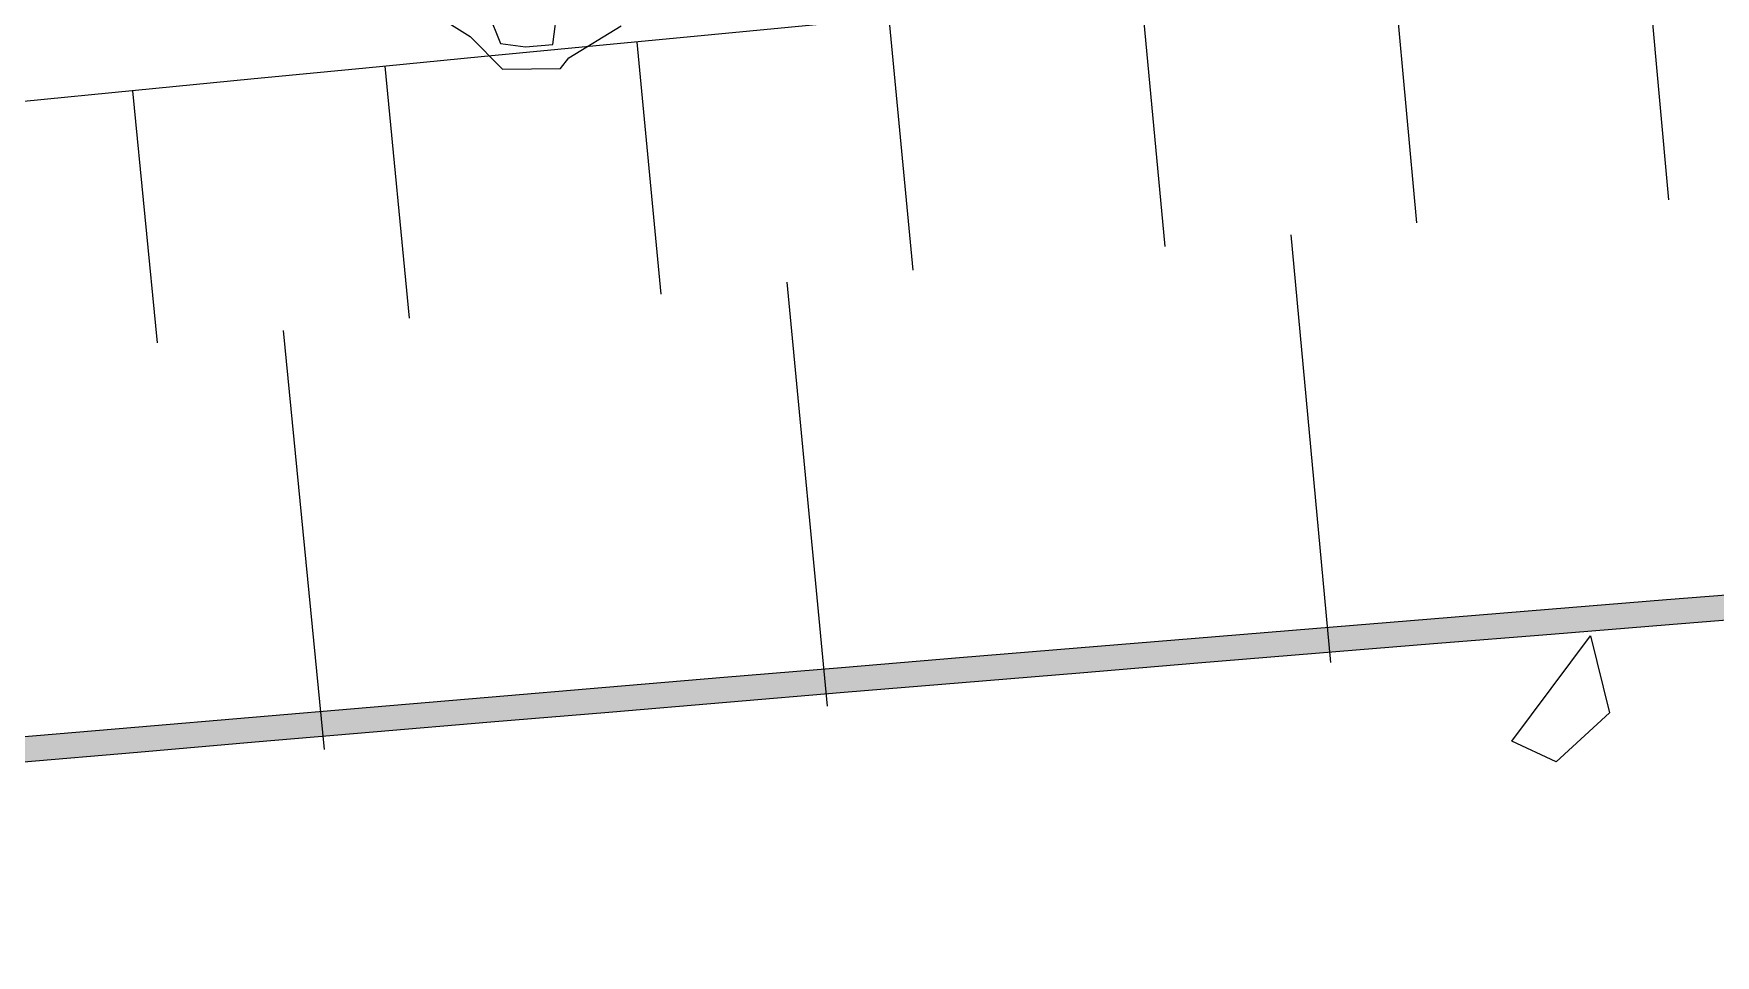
# Model space of a CAD drawing. Header units: metres. Extents: x 1851758 to 1852050, y 5187822 to 5188223.
# Drawn here: x 1851893.293 to 1851895.285, y 5187883.151 to 5187884.243 of the extents above; entities that cross this region are included whole.
import ezdxf

# ---------------------------------------------------------------- set-up
doc = ezdxf.new("R2010")
doc.units = ezdxf.units.M
doc.header["$LTSCALE"] = 2.5
for name, color, linetype in [('PRO_VOI', 7, 'CONTINUOUS'), ('PRO_VOI_PLANCHETTES', 232, 'CONTINUOUS'), ('PRO_VOI_VEG', 81, 'CONTINUOUS')]:
    doc.layers.add(name, color=color, linetype=linetype)

# ---------------------------------------------------------------- blocks, each defined once
blk = doc.blocks.new('arbre4')
at = {"layer": 'PRO_VOI_VEG', "linetype": 'ByBlock', "lineweight": -2, "extrusion": (0.632852, 0.167542, 0.755929), "elevation": 5.9965, "flags": 128}
blk.add_lwpolyline([(4.6549, 6.2732), (4.8278, 5.9307), (4.6411, 5.9552), (4.5733, 6.1636), (4.6549, 6.2732)], close=True, dxfattribs=at)
blk = doc.blocks.new('arbuste fleurs rouges')
at = {"layer": 'PRO_VOI_VEG', "color": 27}
blk.add_lwpolyline([(-1.357, 0.4002), (-1.4268, 0.3291), (-1.519, 0.271), (-1.5473, 0.1365), (-1.5275, 0.1124), (-1.4801, -0.0256)], dxfattribs=at)
blk.add_lwpolyline([(-1.4884, 0.1425), (-1.4014, 0.1104), (-1.3513, 0.1937), (-1.3813, 0.2748), (-1.4587, 0.2628), (-1.4798, 0.2063)], close=True, dxfattribs=at)

msp = doc.modelspace()

# ---------------------------------------------------------------- hatches: boundary and pattern name
at = {"layer": 'PRO_VOI_PLANCHETTES'}
h = msp.add_hatch(color=256, dxfattribs=at)
h.dxf.hatch_style = 1
edge = h.paths.add_edge_path()
edge.add_arc((1851926.4252, 5187498.2076), 386.6253, 94.068008, 99.380647, ccw=False)
edge.add_line((1851898.9978, 5187883.8588), (1851897.6403, 5187902.7554))
edge.add_line((1851897.6403, 5187902.7554), (1851897.6702, 5187902.7575))
edge.add_line((1851897.6702, 5187902.7575), (1851899.0298, 5187883.831))
edge.add_line((1851899.0298, 5187883.831), (1851899.001, 5187883.8289))
edge.add_arc((1851926.4252, 5187498.2076), 386.5953, 94.067849, 99.380857)
edge.add_line((1851863.4115, 5187879.6328), (1851863.408, 5187879.6626))

# ---------------------------------------------------------------- linework, layer by layer
at = {"layer": 'PRO_VOI', "color": 32}
for p, q in [((1851895.2025, 5187884.3446), (1851895.2299, 5187884.0459)), ((1851894.9038, 5187884.3172), (1851894.9314, 5187884.0184)), ((1851894.6051, 5187884.2894), (1851894.633, 5187883.9907)), ((1851894.3064, 5187884.2612), (1851894.3347, 5187883.9626)), ((1851894.0078, 5187884.2328), (1851894.0363, 5187883.9342)), ((1851893.7091, 5187884.2041), (1851893.738, 5187883.9055)), ((1851893.4105, 5187884.1751), (1851893.4397, 5187883.8765)), ((1851894.7822, 5187884.0045), (1851894.8294, 5187883.4977)), ((1851894.1855, 5187883.9484), (1851894.2333, 5187883.446)), ((1851893.5889, 5187883.891), (1851893.6372, 5187883.3944))]:
    msp.add_line(p, q, dxfattribs=at)
at = {"layer": 'PRO_VOI', "color": 34, "flags": 128}
msp.add_lwpolyline([(1851898.1914, 5187884.6027, 0.030026), (1851863.484, 5187879.6752)], format="xyb", dxfattribs=at)
at = {"layer": 'PRO_VOI_PLANCHETTES', "flags": 128}
msp.add_lwpolyline([(1851863.408, 5187879.6626, -0.023185), (1851898.9978, 5187883.8588), (1851897.6403, 5187902.7554), (1851897.6702, 5187902.7575), (1851899.0298, 5187883.831), (1851899.001, 5187883.8289, 0.023187), (1851863.4115, 5187879.6328)], format="xyb", close=True, dxfattribs=at)

# ---------------------------------------------------------------- block references
at = {"layer": 'PRO_VOI_VEG', "xscale": 0.4999999999999999, "yscale": 0.4999999999999999, "rotation": 102.6107109610798}
msp.add_blockref('arbuste fleurs rouges', (1851893.8151, 5187884.9715), dxfattribs=at)
at = {"layer": 'PRO_VOI_VEG', "xscale": 0.5, "yscale": 0.5, "zscale": 0.5, "rotation": 4.640794973699927}
msp.add_blockref('arbre4', (1851896.2047, 5187881.3462), dxfattribs=at)

doc.saveas('drawing.dxf')
